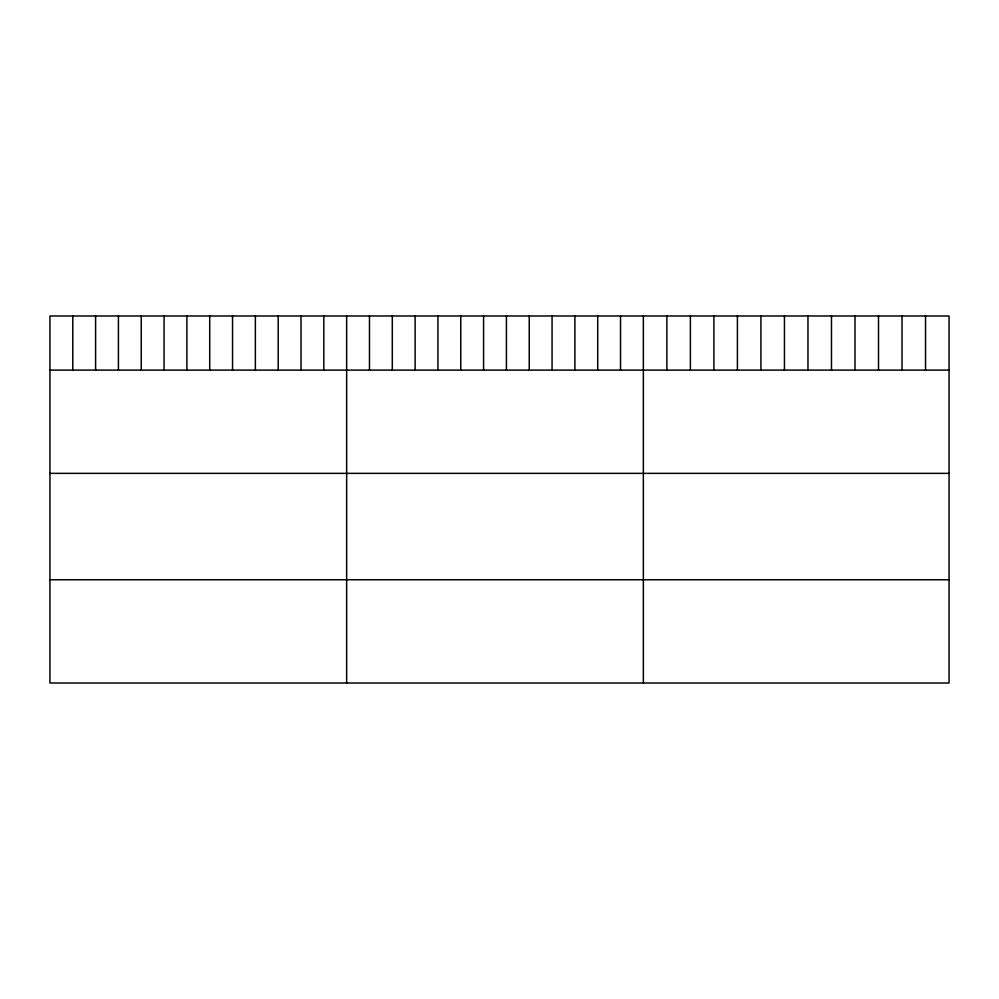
<?xml version="1.0" encoding="UTF-8"?>
<svg xmlns="http://www.w3.org/2000/svg" width="999" height="999" viewBox="0 0 999 999"><rect width="100%" height="100%" fill="white"/><g stroke="black" fill="none" stroke-linecap="round" stroke-linejoin="round"><path stroke-width="1.5" d="M949.05 370.105L949.05 683.016L49.95 683.016L49.95 315.984L949.05 315.984L949.05 370.105L49.95 370.105M49.95 473.364L949.05 473.364M49.95 579.757L949.05 579.757M925.536 315.984L925.536 370.105M902.022 315.984L902.022 370.105M878.508 315.984L878.508 370.105M854.994 315.984L854.994 370.105M831.48 315.984L831.48 370.105M807.966 315.984L807.966 370.105M784.44 315.984L784.44 370.105M760.926 315.984L760.926 370.105M737.412 315.984L737.412 370.105M713.898 315.984L713.898 370.105M690.384 315.984L690.384 370.105M666.87 315.984L666.87 370.105M643.356 315.984L643.356 683.016M620.529 315.984L620.529 370.105M597.714 315.984L597.714 370.105M574.887 315.984L574.887 370.105M552.06 315.984L552.06 370.105M529.245 315.984L529.245 370.105M506.418 315.984L506.418 370.105M483.591 315.984L483.591 370.105M460.764 315.984L460.764 370.105M437.949 315.984L437.949 370.105M415.122 315.984L415.122 370.105M392.295 315.984L392.295 370.105M369.48 315.984L369.48 370.105M346.653 315.984L346.653 683.016M323.826 315.984L323.826 370.105M301.011 315.984L301.011 370.105M278.184 315.984L278.184 370.105M255.357 315.984L255.357 370.105M232.542 315.984L232.542 370.105M209.715 315.984L209.715 370.105M186.888 315.984L186.888 370.105M164.061 315.984L164.061 370.105M141.246 315.984L141.246 370.105M118.419 315.984L118.419 370.105M95.592 315.984L95.592 370.105M72.777 315.984L72.777 370.105"/></g></svg>
